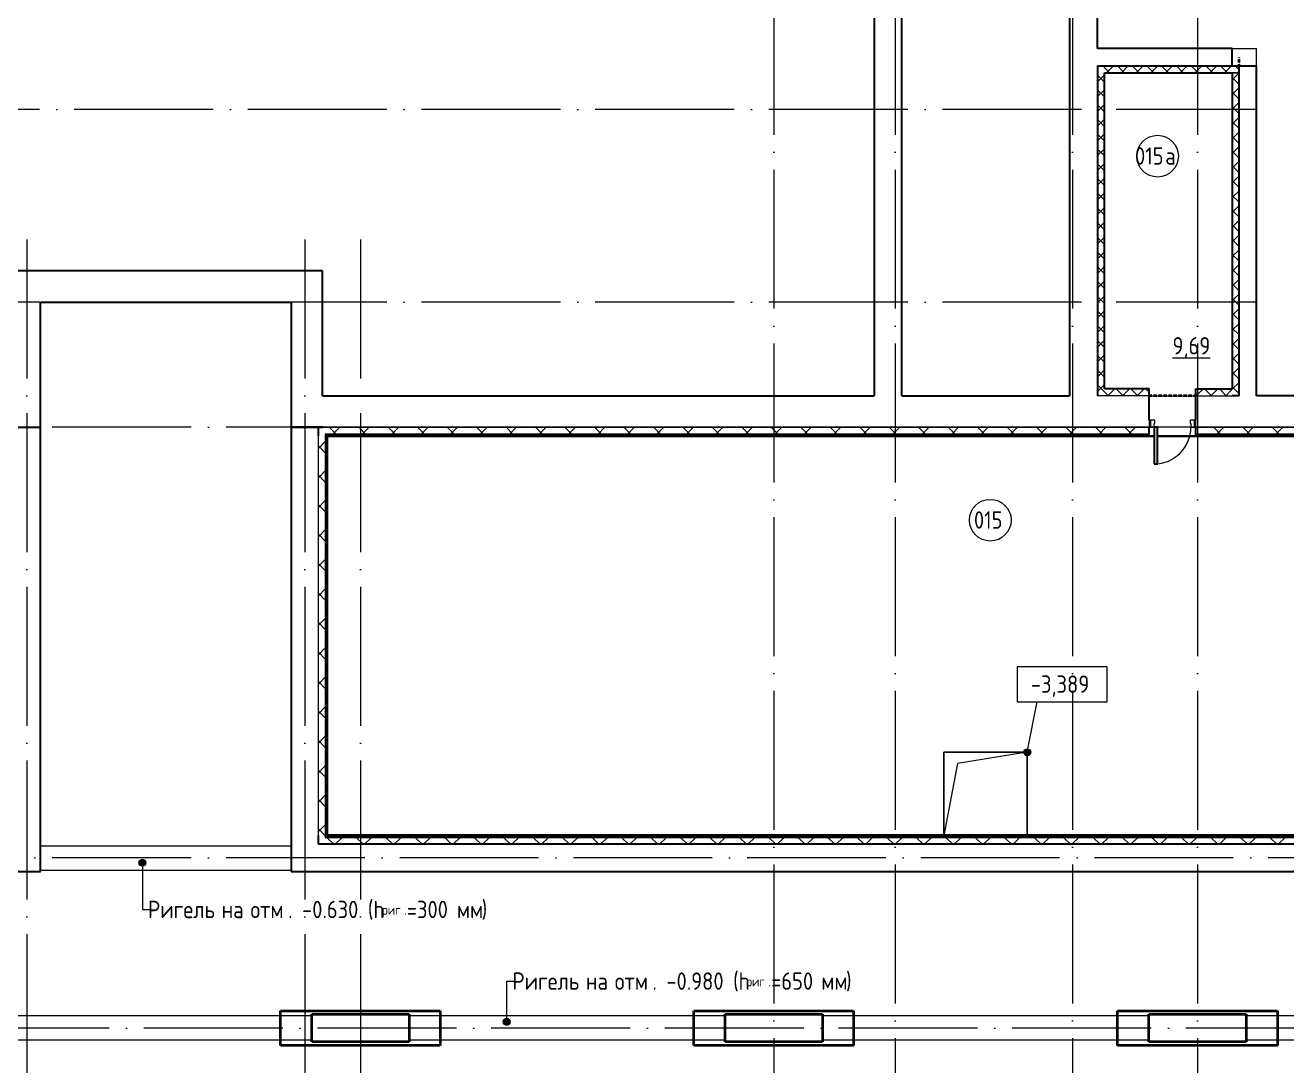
# Model space of a CAD drawing. Header units: millimetres. Extents: x -695119 to 412940, y -249585 to 622758.
# Drawn here: x -132283 to -114123, y -57931 to -42955 of the extents above; entities that cross this region are included whole.
import ezdxf

# ---------------------------------------------------------------- set-up
doc = ezdxf.new("R2010")
doc.units = ezdxf.units.MM
for name, pattern in [('ADSK_Линия сетки', [25, 20, -2.5, 0, -2.5]), ('ADSK_Сверху', [450, 300, -150]), ('ADSK_Штриховая_ш3 п1_5', [4.5, 3, -1.5])]:
    doc.linetypes.add(name, pattern=pattern)
for name, color, linetype, lineweight in [('Аннотация', 252, 'Continuous', 18), ('Двери', 8, 'Continuous', 9), ('Линии', 7, 'Continuous', 9), ('Марки помещений', 8, 'Continuous', 20), ('Несущие колонны', 252, 'Continuous', 18), ('Ограждение', 8, 'Continuous', 9), ('Оси', 252, 'Continuous', 9), ('Отметки', 252, 'Continuous', 9), ('Перекрытие', 252, 'Continuous', 18), ('Стены наружные', 252, 'Continuous', 18), ('Стены штриховка', 7, 'Continuous', 9)]:
    doc.layers.add(name, color=color, linetype=linetype, lineweight=lineweight)
doc.layers.add('Линии разделители', color=4, linetype='ADSK_Штриховая_ш3 п1_5', lineweight=40, true_color=0x00ffff)
doc.styles.add('GOST Common_2', font='', dxfattribs={"width": 0.9, "height": 250})
doc.styles.add('GOST Common_3', font='', dxfattribs={"height": 3.5})
doc.styles.get('GOST Common_2').set_extended_font_data('GOST type B')
doc.styles.get('GOST Common_3').set_extended_font_data('GOST type B')
pattern_1 = [(0, (-213063, -127534.4), (0, 600), []), (90, (-213063, -127534.4), (-600, 4e-14), [])]

# ---------------------------------------------------------------- blocks, each defined once
blk = doc.blocks.new('подвал')
at = {"layer": 'Аннотация', "lineweight": 9, "true_color": 0x636466}
h = blk.add_hatch(color=251, dxfattribs=at)
edge = h.paths.add_edge_path()
edge.add_arc((-205247, -137335), 50, 0, 360)
h = blk.add_hatch(color=251, dxfattribs=at)
edge = h.paths.add_edge_path()
edge.add_arc((-200003, -139624), 50, 0, 360)
at = {"layer": 'Ограждение', "true_color": 0x636466}
h = blk.add_hatch(dxfattribs=at)
h.set_pattern_fill('FP_24', color=251, style=0, pattern_type=2)
h.set_pattern_definition(pattern_1)
h.paths.add_polyline_path([(-202589, -136944), (-202579, -136934), (-202579, -131199), (-202589, -131189), (-202589, -134073)])
h = blk.add_hatch(dxfattribs=at)
h.set_pattern_fill('FP_24', color=251, style=0, pattern_type=2)
h.set_pattern_definition(pattern_1)
h.paths.add_polyline_path([(-184475, -131199), (-183639, -131199), (-183629, -131189), (-190634, -131189), (-190634, -131199), (-188997, -131199)])
h.paths.add_polyline_path([(-202579, -131199), (-190684, -131199), (-190684, -131189), (-202589, -131189)])
h = blk.add_hatch(dxfattribs=at)
h.set_pattern_fill('FP_26', color=251, style=0, pattern_type=2)
h.set_pattern_definition([(0, (-213066.45, -127534.4), (0, 600), []), (90, (-213066.45, -127534.4), (-599.97, 4e-14), [])])
h.paths.add_polyline_path([(-202564, -136944), (-193709, -136944), (-193709, -136934), (-202579, -136934), (-202589, -136944), (-202579, -136944)])
h = blk.add_hatch(dxfattribs=at)
h.set_pattern_fill('FP_24', color=251, style=0, pattern_type=2)
h.set_pattern_definition(pattern_1)
h.paths.add_polyline_path([(-193520, -136944), (-192509, -136944), (-192509, -136934), (-193709, -136934), (-193709, -136944)])
h = blk.add_hatch(dxfattribs=at)
h.set_pattern_fill('FP_25', color=251, style=0, pattern_type=2)
h.set_pattern_definition([(0, (-213055.56, -127534.4), (0, 600), []), (90, (-213055.56, -127534.4), (-599.97, 4e-14), [])])
h.paths.add_polyline_path([(-183629, -136944), (-183639, -136934), (-192509, -136934), (-192509, -136944), (-183639, -136944)])
at = {"layer": 'Отметки', "true_color": 0x636466}
h = blk.add_hatch(color=251, dxfattribs=at)
edge = h.paths.add_edge_path()
edge.add_arc((-192509, -135744), 50, 0, 360)
at = {"color": 251, "lineweight": 18, "true_color": 0x636466}
for p, q in [((-193709, -136944), (-193709, -135744)), ((-193709, -135744), (-192509, -135744)), ((-192509, -135744), (-193516, -135904)), ((-192509, -135744), (-192509, -136944)), ((-193516, -135904), (-193709, -136944))]:
    blk.add_line(p, q, dxfattribs=at)
at = {"layer": 'Аннотация', "color": 251, "lineweight": 20, "true_color": 0x636466, "extrusion": (0, 0, -1)}
for p, q in [((-191357, -134516), (-192657, -134516)), ((-192657, -134516), (-192657, -135016)), ((-191357, -135016), (-191357, -134516)), ((-192657, -135016), (-191357, -135016))]:
    blk.add_line(p, q, dxfattribs=at)
at = {"layer": 'Аннотация', "color": 251, "lineweight": 9, "true_color": 0x636466}
for p, q in [((-205247, -137335), (-205247, -138007)), ((-205247, -138007), (-205144, -138007)), ((-200003, -139038), (-199900, -139038)), ((-200003, -139624), (-200003, -139038))]:
    blk.add_line(p, q, dxfattribs=at)
for centre in [(-205247, -137335), (-200003, -139624)]:
    blk.add_circle(centre, 50, dxfattribs=at)
at = {"layer": 'Двери', "color": 251, "true_color": 0x636466}
for p, q in [((-190734, -130964), (-190754, -130964)), ((-190754, -130964), (-190754, -131064)), ((-190754, -131064), (-190734, -131064)), ((-190734, -130964), (-190734, -131064)), ((-190674, -130964), (-190734, -130964)), ((-190734, -131064), (-190734, -130964)), ((-190734, -131064), (-190684, -131064)), ((-190684, -131064), (-190684, -131014)), ((-190684, -131014), (-190674, -131014)), ((-190674, -131014), (-190674, -130964)), ((-190104, -130964), (-190164, -130964)), ((-190164, -130964), (-190164, -131014)), ((-190164, -131014), (-190154, -131014)), ((-190154, -131014), (-190154, -131064)), ((-190154, -131064), (-190104, -131064)), ((-190104, -131064), (-190104, -130964)), ((-190104, -130964), (-190104, -131064)), ((-190084, -130964), (-190104, -130964)), ((-190104, -131064), (-190084, -131064)), ((-190084, -131064), (-190084, -130964))]:
    blk.add_line(p, q, dxfattribs=at)
at = {"layer": 'Двери', "color": 251, "lineweight": 30, "true_color": 0x636466}
for p, q in [((-190634, -131064), (-190684, -131064)), ((-190684, -131064), (-190684, -131594)), ((-190634, -131594), (-190634, -131064)), ((-190684, -131594), (-190634, -131594))]:
    blk.add_line(p, q, dxfattribs=at)
at = {"layer": 'Двери', "color": 251, "true_color": 0x636466}
blk.add_arc((-190684, -131064), 530, 270, 0, dxfattribs=at)
at = {"layer": 'Линии', "color": 251, "linetype": 'ADSK_Сверху', "ltscale": 100, "true_color": 0x636466}
for p, q in [((-206714, -137089), (-203104, -137089)), ((-206714, -137439), (-203104, -137439)), ((-202809, -139539), (-207409, -139539)), ((-196859, -139539), (-201409, -139539)), ((-190759, -139539), (-195459, -139539)), ((-184809, -139539), (-189359, -139539)), ((-202809, -139889), (-207409, -139889)), ((-196859, -139889), (-201409, -139889)), ((-190759, -139889), (-195459, -139889)), ((-184809, -139889), (-189359, -139889))]:
    blk.add_line(p, q, dxfattribs=at)
at = {"layer": 'Линии разделители', "color": 251, "true_color": 0x636466}
for p, q in [((-189459, -125864), (-189459, -125739)), ((-190084, -130614), (-190754, -130614))]:
    blk.add_line(p, q, dxfattribs=at)
at = {"layer": 'Марки помещений', "color": 251, "true_color": 0x636466}
for centre in [(-190634, -127165), (-193042, -132404)]:
    blk.add_circle(centre, 300, dxfattribs=at)
at = {"layer": 'Несущие колонны', "color": 251, "lineweight": 40, "true_color": 0x636466}
for p, q in [((-203259, -139964), (-203259, -139464)), ((-203259, -139464), (-200959, -139464)), ((-200959, -139464), (-200959, -139964)), ((-197309, -139964), (-197309, -139464)), ((-197309, -139464), (-195009, -139464)), ((-195009, -139464), (-195009, -139964)), ((-191209, -139964), (-191209, -139464)), ((-191209, -139464), (-188909, -139464)), ((-188909, -139464), (-188909, -139964)), ((-202809, -139914), (-202809, -139514)), ((-202809, -139514), (-201409, -139514)), ((-201409, -139514), (-201409, -139914)), ((-196859, -139914), (-196859, -139514)), ((-196859, -139514), (-195459, -139514)), ((-195459, -139514), (-195459, -139914)), ((-190759, -139914), (-190759, -139514)), ((-190759, -139514), (-189359, -139514)), ((-189359, -139514), (-189359, -139914)), ((-200959, -139964), (-203259, -139964)), ((-201409, -139914), (-202809, -139914)), ((-195009, -139964), (-197309, -139964)), ((-195459, -139914), (-196859, -139914)), ((-188909, -139964), (-191209, -139964)), ((-189359, -139914), (-190759, -139914))]:
    blk.add_line(p, q, dxfattribs=at)
at = {"layer": 'Несущие колонны', "color": 251, "true_color": 0x636466}
for p, q in [((-203259, -139464), (-200959, -139464)), ((-203259, -139964), (-203259, -139464)), ((-200959, -139464), (-200959, -139964)), ((-197309, -139464), (-195009, -139464)), ((-197309, -139964), (-197309, -139464)), ((-195009, -139464), (-195009, -139964)), ((-191209, -139464), (-188909, -139464)), ((-191209, -139964), (-191209, -139464)), ((-188909, -139464), (-188909, -139964)), ((-202809, -139514), (-201409, -139514)), ((-202809, -139914), (-202809, -139514)), ((-201409, -139514), (-201409, -139914)), ((-196859, -139514), (-195459, -139514)), ((-196859, -139914), (-196859, -139514)), ((-195459, -139514), (-195459, -139914)), ((-190759, -139514), (-189359, -139514)), ((-190759, -139914), (-190759, -139514)), ((-189359, -139514), (-189359, -139914)), ((-200959, -139964), (-203259, -139964)), ((-201409, -139914), (-202809, -139914)), ((-195009, -139964), (-197309, -139964)), ((-195459, -139914), (-196859, -139914)), ((-188909, -139964), (-191209, -139964)), ((-189359, -139914), (-190759, -139914))]:
    blk.add_line(p, q, dxfattribs=at)
at = {"layer": 'Ограждение', "color": 251, "true_color": 0x636466}
for p, q in [((-202589, -131189), (-202579, -131199)), ((-202579, -131199), (-202589, -131189)), ((-202579, -136934), (-202579, -131199)), ((-202579, -131199), (-190684, -131199)), ((-190684, -131189), (-190754, -131189)), ((-190084, -131189), (-190634, -131189)), ((-190634, -131199), (-183639, -131199)), ((-202579, -136934), (-202589, -136944)), ((-193709, -136934), (-202579, -136934)), ((-192509, -136934), (-193709, -136934)), ((-193709, -136934), (-193709, -136944)), ((-183639, -136934), (-192509, -136934)), ((-192509, -136934), (-192509, -136944))]:
    blk.add_line(p, q, dxfattribs=at)
at = {"layer": 'Оси', "color": 251, "linetype": 'ADSK_Линия сетки', "ltscale": 100, "true_color": 0x636466}
for p, q in [((-196159, -94858), (-196159, -153294)), ((-194409, -94858), (-194409, -153294)), ((-191859, -94858), (-191859, -153294)), ((-190059, -94858), (-190059, -153294)), ((-189229, -126494), (-233370, -126494)), ((-206909, -128364), (-206909, -152024)), ((-202909, -128364), (-202909, -153294)), ((-202109, -128364), (-202109, -152024)), ((-189229, -129264), (-233370, -129264)), ((-157042, -131064), (-233370, -131064)), ((-157042, -137264), (-233370, -137264)), ((-163226, -139714), (-233370, -139714))]:
    blk.add_line(p, q, dxfattribs=at)
at = {"layer": 'Отметки', "color": 251, "lineweight": 20, "true_color": 0x636466}
for p, q in [((-192509, -135744), (-192367, -135016)), ((-192367, -135016), (-192007, -135016))]:
    blk.add_line(p, q, dxfattribs=at)
at = {"layer": 'Отметки', "color": 251, "true_color": 0x636466}
blk.add_circle((-192509, -135744), 50, dxfattribs=at)
at = {"layer": 'Перекрытие', "color": 251, "true_color": 0x636466}
for p, q in [((-190754, -130616), (-190084, -130616)), ((-190154, -131064), (-190634, -131064)), ((-193709, -135744), (-193709, -136934)), ((-192509, -135744), (-193709, -135744)), ((-192509, -136934), (-192509, -135744))]:
    blk.add_line(p, q, dxfattribs=at)
at = {"layer": 'Стены наружные', "color": 251, "lineweight": 30, "true_color": 0x636466}
for p, q in [((-194314, -130614), (-194314, -113839)), ((-191899, -113839), (-191899, -130614)), ((-194714, -114414), (-194714, -130614)), ((-191499, -125614), (-191499, -114414)), ((-189561, -125614), (-191499, -125614)), ((-189561, -125864), (-189561, -125614)), ((-191499, -125864), (-191499, -130614)), ((-191499, -125864), (-189209, -125864)), ((-191397, -130512), (-191397, -125966)), ((-191397, -125966), (-189561, -125966)), ((-189561, -125966), (-189561, -130512)), ((-189459, -130614), (-189459, -125864)), ((-189209, -130614), (-189209, -125864)), ((-202654, -128814), (-207164, -128814)), ((-202654, -130614), (-202654, -128814)), ((-206714, -131064), (-206714, -129264)), ((-206714, -129264), (-203104, -129264)), ((-203104, -129264), (-203104, -137459)), ((-190754, -130512), (-191397, -130512)), ((-190754, -130964), (-190754, -130512)), ((-190084, -130964), (-190084, -130512)), ((-190084, -130512), (-189561, -130512)), ((-202654, -130614), (-194714, -130614)), ((-194314, -130614), (-191899, -130614)), ((-189459, -130614), (-189561, -130614)), ((-183564, -130614), (-189209, -130614)), ((-220564, -131064), (-206714, -131064)), ((-206714, -137459), (-206714, -131064)), ((-203104, -131064), (-202654, -131064)), ((-202654, -131064), (-203104, -131064)), ((-202714, -131189), (-202714, -131064)), ((-190754, -131189), (-190754, -131064)), ((-190084, -131189), (-190084, -131064)), ((-202589, -131189), (-190754, -131189)), ((-202589, -136944), (-202589, -131189)), ((-183629, -131189), (-190084, -131189)), ((-202714, -137069), (-202714, -136944)), ((-183504, -137069), (-202714, -137069)), ((-183629, -136944), (-202589, -136944)), ((-209844, -137459), (-206714, -137459)), ((-203104, -137459), (-183114, -137459))]:
    blk.add_line(p, q, dxfattribs=at)
at = {"layer": 'Стены наружные', "color": 251, "true_color": 0x636466}
for p, q in [((-189561, -125614), (-189209, -125614)), ((-189209, -125864), (-189209, -125614)), ((-190754, -130614), (-191499, -130614)), ((-190084, -130614), (-189561, -130614)), ((-202654, -131064), (-190754, -131064)), ((-190754, -131064), (-202654, -131064)), ((-190084, -131064), (-183564, -131064)), ((-183564, -131064), (-190084, -131064)), ((-202714, -136944), (-202714, -131189))]:
    blk.add_line(p, q, dxfattribs=at)
at = {"layer": 'Стены наружные', "color": 251, "linetype": 'Continuous', "lineweight": 9, "true_color": 0x636466}
for p, q in [((-191499, -125884), (-191479, -125864)), ((-191499, -126096), (-191399, -125996)), ((-191399, -126101), (-191499, -126001)), ((-191399, -125889), (-191424, -125864)), ((-191324, -125964), (-191399, -125889)), ((-191367, -125964), (-191267, -125864)), ((-191366, -125964), (-191367, -125966)), ((-191317, -125966), (-191318, -125964)), ((-191112, -125964), (-191212, -125864)), ((-191155, -125964), (-191055, -125864)), ((-190900, -125964), (-191000, -125864)), ((-190943, -125964), (-190843, -125864)), ((-190688, -125964), (-190788, -125864)), ((-190731, -125964), (-190631, -125864)), ((-190476, -125964), (-190576, -125864)), ((-190545, -125964), (-190546, -125966)), ((-190519, -125964), (-190419, -125864)), ((-190263, -125964), (-190363, -125864)), ((-190310, -125964), (-190312, -125966)), ((-190306, -125964), (-190206, -125864)), ((-190261, -125966), (-190262, -125964)), ((-190051, -125964), (-190151, -125864)), ((-190094, -125964), (-189994, -125864)), ((-189839, -125964), (-189939, -125864)), ((-189882, -125964), (-189782, -125864)), ((-189627, -125964), (-189727, -125864)), ((-189670, -125964), (-189570, -125864)), ((-189559, -126065), (-189460, -125966)), ((-189459, -126132), (-189559, -126032)), ((-189459, -125920), (-189515, -125864)), ((-191499, -126308), (-191399, -126208)), ((-191399, -126313), (-191499, -126213)), ((-189559, -126277), (-189459, -126177)), ((-189559, -126288), (-189561, -126292)), ((-189459, -126344), (-189559, -126244)), ((-189559, -126489), (-189459, -126389)), ((-191499, -126520), (-191399, -126420)), ((-191399, -126526), (-191499, -126426)), ((-189459, -126556), (-189559, -126456)), ((-191499, -126732), (-191399, -126632)), ((-191399, -126738), (-191499, -126638)), ((-189559, -126702), (-189459, -126602)), ((-189459, -126769), (-189559, -126669)), ((-191499, -126944), (-191399, -126844)), ((-191399, -126950), (-191499, -126850)), ((-189559, -126914), (-189459, -126814)), ((-189459, -126981), (-189559, -126881)), ((-191499, -127157), (-191399, -127057)), ((-191399, -127162), (-191499, -127062)), ((-189559, -127126), (-189459, -127026)), ((-189459, -127193), (-189559, -127093)), ((-191499, -127369), (-191399, -127269)), ((-191399, -127374), (-191499, -127274)), ((-191397, -127237), (-191399, -127240)), ((-189559, -127338), (-189459, -127238)), ((-191499, -127581), (-191399, -127481)), ((-191397, -127453), (-191399, -127450)), ((-189459, -127405), (-189559, -127305)), ((-189559, -127550), (-189459, -127450)), ((-191399, -127586), (-191499, -127486)), ((-191397, -127656), (-191399, -127653)), ((-189459, -127617), (-189559, -127517)), ((-189559, -127762), (-189459, -127662)), ((-191499, -127793), (-191399, -127693)), ((-191399, -127798), (-191499, -127698)), ((-189559, -127792), (-189561, -127788)), ((-189459, -127829), (-189559, -127729)), ((-191499, -128005), (-191399, -127905)), ((-191399, -128011), (-191499, -127911)), ((-189559, -127974), (-189459, -127874)), ((-189459, -128041), (-189559, -127941)), ((-191499, -128217), (-191399, -128117)), ((-191399, -128223), (-191499, -128123)), ((-191397, -128049), (-191399, -128053)), ((-189559, -128186), (-189459, -128086)), ((-189459, -128253), (-189559, -128153)), ((-191499, -128429), (-191399, -128329)), ((-191399, -128435), (-191499, -128335)), ((-189559, -128399), (-189459, -128299)), ((-189459, -128466), (-189559, -128366)), ((-191499, -128642), (-191399, -128542)), ((-191399, -128647), (-191499, -128547)), ((-189559, -128611), (-189459, -128511)), ((-191499, -128854), (-191399, -128754)), ((-189459, -128678), (-189559, -128578)), ((-189559, -128823), (-189459, -128723)), ((-191399, -128859), (-191499, -128759)), ((-189459, -128890), (-189559, -128790)), ((-189559, -129035), (-189459, -128935)), ((-191499, -129066), (-191399, -128966)), ((-191399, -129071), (-191499, -128971)), ((-189459, -129102), (-189559, -129002)), ((-191499, -129278), (-191399, -129178)), ((-191399, -129283), (-191499, -129183)), ((-189559, -129247), (-189459, -129147)), ((-189459, -129314), (-189559, -129214)), ((-191499, -129490), (-191399, -129390)), ((-191399, -129495), (-191499, -129395)), ((-189559, -129459), (-189459, -129359)), ((-189459, -129526), (-189559, -129426)), ((-191499, -129702), (-191399, -129602)), ((-191399, -129708), (-191499, -129608)), ((-189559, -129671), (-189459, -129571)), ((-189459, -129738), (-189559, -129638)), ((-191499, -129914), (-191399, -129814)), ((-191399, -129920), (-191499, -129820)), ((-189559, -129884), (-189459, -129784)), ((-191499, -130126), (-191399, -130026)), ((-191397, -129891), (-191399, -129888)), ((-189459, -129951), (-189559, -129851)), ((-189559, -130096), (-189459, -129996)), ((-191399, -130132), (-191499, -130032)), ((-189459, -130163), (-189559, -130063)), ((-189559, -130308), (-189459, -130208)), ((-191499, -130339), (-191399, -130239)), ((-191399, -130344), (-191499, -130244)), ((-191397, -130285), (-191399, -130288)), ((-189559, -130230), (-189560, -130228)), ((-189459, -130375), (-189559, -130275)), ((-191441, -130514), (-191499, -130456)), ((-191499, -130551), (-191462, -130514)), ((-191462, -130514), (-191399, -130451)), ((-191341, -130614), (-191441, -130514)), ((-191350, -130614), (-191250, -130514)), ((-191168, -130575), (-191229, -130514)), ((-191138, -130614), (-191038, -130514)), ((-190917, -130614), (-191017, -130514)), ((-190926, -130614), (-190826, -130514)), ((-190756, -130563), (-190805, -130514)), ((-190803, -130514), (-190804, -130512)), ((-190077, -130614), (-189977, -130514)), ((-189856, -130614), (-189956, -130514)), ((-189865, -130614), (-189765, -130514)), ((-189769, -130512), (-189770, -130514)), ((-189644, -130614), (-189744, -130514)), ((-189653, -130614), (-189568, -130529)), ((-189630, -130514), (-189631, -130512)), ((-189568, -130529), (-189559, -130520)), ((-189559, -130520), (-189459, -130420)), ((-189459, -130587), (-189559, -130487)), ((-191129, -130614), (-191168, -130575)), ((-190068, -130614), (-190082, -130600)), ((-202458, -131164), (-202558, -131064)), ((-202458, -131164), (-202558, -131064)), ((-202507, -131164), (-202407, -131064)), ((-202507, -131164), (-202407, -131064)), ((-202034, -131164), (-202134, -131064)), ((-202034, -131164), (-202134, -131064)), ((-202083, -131164), (-201983, -131064)), ((-202083, -131164), (-201983, -131064)), ((-201610, -131164), (-201710, -131064)), ((-201610, -131164), (-201710, -131064)), ((-201658, -131164), (-201558, -131064)), ((-201658, -131164), (-201558, -131064)), ((-201185, -131164), (-201285, -131064)), ((-201185, -131164), (-201285, -131064)), ((-201234, -131164), (-201134, -131064)), ((-201234, -131164), (-201134, -131064)), ((-200761, -131164), (-200861, -131064)), ((-200761, -131164), (-200861, -131064)), ((-200810, -131164), (-200710, -131064)), ((-200810, -131164), (-200710, -131064)), ((-200337, -131164), (-200437, -131064)), ((-200337, -131164), (-200437, -131064)), ((-200386, -131164), (-200286, -131064)), ((-200386, -131164), (-200286, -131064)), ((-199913, -131164), (-200013, -131064)), ((-199913, -131164), (-200013, -131064)), ((-199961, -131164), (-199861, -131064)), ((-199961, -131164), (-199861, -131064)), ((-199488, -131164), (-199588, -131064)), ((-199488, -131164), (-199588, -131064)), ((-199537, -131164), (-199437, -131064)), ((-199537, -131164), (-199437, -131064)), ((-199064, -131164), (-199164, -131064)), ((-199064, -131164), (-199164, -131064)), ((-199113, -131164), (-199013, -131064)), ((-199113, -131164), (-199013, -131064)), ((-198640, -131164), (-198740, -131064)), ((-198640, -131164), (-198740, -131064)), ((-198688, -131164), (-198588, -131064)), ((-198688, -131164), (-198588, -131064)), ((-198216, -131164), (-198316, -131064)), ((-198216, -131164), (-198316, -131064)), ((-198264, -131164), (-198164, -131064)), ((-198264, -131164), (-198164, -131064)), ((-197791, -131164), (-197891, -131064)), ((-197791, -131164), (-197891, -131064)), ((-197840, -131164), (-197740, -131064)), ((-197840, -131164), (-197740, -131064)), ((-197367, -131164), (-197467, -131064)), ((-197367, -131164), (-197467, -131064)), ((-197416, -131164), (-197316, -131064)), ((-197416, -131164), (-197316, -131064)), ((-196943, -131164), (-197043, -131064)), ((-196943, -131164), (-197043, -131064)), ((-196991, -131164), (-196891, -131064)), ((-196991, -131164), (-196891, -131064)), ((-196519, -131164), (-196619, -131064)), ((-196519, -131164), (-196619, -131064)), ((-196567, -131164), (-196467, -131064)), ((-196567, -131164), (-196467, -131064)), ((-196094, -131164), (-196194, -131064)), ((-196094, -131164), (-196194, -131064)), ((-196143, -131164), (-196043, -131064)), ((-196143, -131164), (-196043, -131064)), ((-195670, -131164), (-195770, -131064)), ((-195670, -131164), (-195770, -131064)), ((-195719, -131164), (-195619, -131064)), ((-195719, -131164), (-195619, -131064)), ((-195246, -131164), (-195346, -131064)), ((-195246, -131164), (-195346, -131064)), ((-195294, -131164), (-195194, -131064)), ((-195294, -131164), (-195194, -131064)), ((-194821, -131164), (-194921, -131064)), ((-194821, -131164), (-194921, -131064)), ((-194870, -131164), (-194770, -131064)), ((-194870, -131164), (-194770, -131064)), ((-194397, -131164), (-194497, -131064)), ((-194397, -131164), (-194497, -131064)), ((-194446, -131164), (-194346, -131064)), ((-194446, -131164), (-194346, -131064)), ((-193973, -131164), (-194073, -131064)), ((-193973, -131164), (-194073, -131064)), ((-194022, -131164), (-193922, -131064)), ((-194022, -131164), (-193922, -131064)), ((-193549, -131164), (-193649, -131064)), ((-193549, -131164), (-193649, -131064)), ((-193597, -131164), (-193497, -131064)), ((-193597, -131164), (-193497, -131064)), ((-193124, -131164), (-193224, -131064)), ((-193124, -131164), (-193224, -131064)), ((-193173, -131164), (-193073, -131064)), ((-193173, -131164), (-193073, -131064)), ((-192700, -131164), (-192800, -131064)), ((-192700, -131164), (-192800, -131064)), ((-192749, -131164), (-192649, -131064)), ((-192749, -131164), (-192649, -131064)), ((-192276, -131164), (-192376, -131064)), ((-192276, -131164), (-192376, -131064)), ((-192325, -131164), (-192225, -131064)), ((-192325, -131164), (-192225, -131064)), ((-191852, -131164), (-191952, -131064)), ((-191852, -131164), (-191952, -131064)), ((-191900, -131164), (-191800, -131064)), ((-191900, -131164), (-191800, -131064)), ((-191427, -131164), (-191527, -131064)), ((-191427, -131164), (-191527, -131064)), ((-191476, -131164), (-191376, -131064)), ((-191476, -131164), (-191376, -131064)), ((-191003, -131164), (-191103, -131064)), ((-191003, -131164), (-191103, -131064)), ((-191052, -131164), (-190952, -131064)), ((-191052, -131164), (-190952, -131064)), ((-189730, -131164), (-189830, -131064)), ((-189730, -131164), (-189830, -131064)), ((-189779, -131164), (-189679, -131064)), ((-189779, -131164), (-189679, -131064)), ((-189306, -131164), (-189406, -131064)), ((-189306, -131164), (-189406, -131064)), ((-189355, -131164), (-189255, -131064)), ((-189355, -131164), (-189255, -131064)), ((-188882, -131164), (-188982, -131064)), ((-188882, -131164), (-188982, -131064)), ((-188930, -131164), (-188830, -131064)), ((-188930, -131164), (-188830, -131064)), ((-202714, -131371), (-202614, -131271)), ((-202714, -131371), (-202614, -131271)), ((-202591, -131284), (-202589, -131284)), ((-202507, -131187), (-202507, -131189)), ((-202402, -131187), (-202402, -131189)), ((-202297, -131187), (-202297, -131189)), ((-202192, -131187), (-202192, -131189)), ((-202087, -131187), (-202087, -131189)), ((-201982, -131187), (-201982, -131189)), ((-201877, -131187), (-201877, -131189)), ((-201772, -131187), (-201772, -131189)), ((-201667, -131187), (-201667, -131189)), ((-201562, -131187), (-201562, -131189)), ((-201457, -131187), (-201457, -131189)), ((-201352, -131187), (-201352, -131189)), ((-201247, -131187), (-201247, -131189)), ((-201142, -131187), (-201142, -131189)), ((-201037, -131187), (-201037, -131189)), ((-200932, -131187), (-200932, -131189)), ((-200827, -131187), (-200827, -131189)), ((-200722, -131187), (-200722, -131189)), ((-200617, -131187), (-200617, -131189)), ((-200512, -131187), (-200512, -131189)), ((-200407, -131187), (-200407, -131189)), ((-200302, -131187), (-200302, -131189)), ((-200197, -131187), (-200197, -131189)), ((-200092, -131187), (-200092, -131189)), ((-199987, -131187), (-199987, -131189)), ((-199882, -131187), (-199882, -131189)), ((-199777, -131187), (-199777, -131189)), ((-199672, -131187), (-199672, -131189)), ((-199567, -131187), (-199567, -131189)), ((-199462, -131187), (-199462, -131189)), ((-199357, -131187), (-199357, -131189)), ((-199252, -131187), (-199252, -131189)), ((-199147, -131187), (-199147, -131189)), ((-199042, -131187), (-199042, -131189)), ((-198937, -131187), (-198937, -131189)), ((-198832, -131187), (-198832, -131189)), ((-198727, -131187), (-198727, -131189)), ((-198622, -131187), (-198622, -131189)), ((-198517, -131187), (-198517, -131189)), ((-198412, -131187), (-198412, -131189)), ((-198307, -131187), (-198307, -131189)), ((-198202, -131187), (-198202, -131189)), ((-198097, -131187), (-198097, -131189)), ((-197992, -131187), (-197992, -131189)), ((-197887, -131187), (-197887, -131189)), ((-197782, -131187), (-197782, -131189)), ((-197677, -131187), (-197677, -131189)), ((-197572, -131187), (-197572, -131189)), ((-197467, -131187), (-197467, -131189)), ((-197362, -131187), (-197362, -131189)), ((-197257, -131187), (-197257, -131189)), ((-197152, -131187), (-197152, -131189)), ((-197047, -131187), (-197047, -131189)), ((-196942, -131187), (-196942, -131189)), ((-196837, -131187), (-196837, -131189)), ((-196732, -131187), (-196732, -131189)), ((-196627, -131187), (-196627, -131189)), ((-196522, -131187), (-196522, -131189)), ((-196417, -131187), (-196417, -131189)), ((-196312, -131187), (-196312, -131189)), ((-196207, -131187), (-196207, -131189)), ((-196102, -131187), (-196102, -131189)), ((-195997, -131187), (-195997, -131189)), ((-195892, -131187), (-195892, -131189)), ((-195787, -131187), (-195787, -131189)), ((-195682, -131187), (-195682, -131189)), ((-195577, -131187), (-195577, -131189)), ((-195472, -131187), (-195472, -131189)), ((-195367, -131187), (-195367, -131189)), ((-195262, -131187), (-195262, -131189)), ((-195157, -131187), (-195157, -131189)), ((-195052, -131187), (-195052, -131189)), ((-194947, -131187), (-194947, -131189)), ((-194842, -131187), (-194842, -131189)), ((-194737, -131187), (-194737, -131189)), ((-194632, -131187), (-194632, -131189)), ((-194527, -131187), (-194527, -131189)), ((-194422, -131187), (-194422, -131189)), ((-194317, -131187), (-194317, -131189)), ((-194212, -131187), (-194212, -131189)), ((-194107, -131187), (-194107, -131189)), ((-194002, -131187), (-194002, -131189)), ((-193897, -131187), (-193897, -131189)), ((-193792, -131187), (-193792, -131189)), ((-193687, -131187), (-193687, -131189)), ((-193582, -131187), (-193582, -131189)), ((-193477, -131187), (-193477, -131189)), ((-193372, -131187), (-193372, -131189)), ((-193267, -131187), (-193267, -131189)), ((-193162, -131187), (-193162, -131189)), ((-193057, -131187), (-193057, -131189)), ((-192952, -131187), (-192952, -131189)), ((-192847, -131187), (-192847, -131189)), ((-192742, -131187), (-192742, -131189)), ((-192637, -131187), (-192637, -131189)), ((-192532, -131187), (-192532, -131189)), ((-192427, -131187), (-192427, -131189)), ((-192322, -131187), (-192322, -131189)), ((-192217, -131187), (-192217, -131189)), ((-192112, -131187), (-192112, -131189)), ((-192007, -131187), (-192007, -131189)), ((-191902, -131187), (-191902, -131189)), ((-191797, -131187), (-191797, -131189)), ((-191692, -131187), (-191692, -131189)), ((-191587, -131187), (-191587, -131189)), ((-191482, -131187), (-191482, -131189)), ((-191377, -131187), (-191377, -131189)), ((-191272, -131187), (-191272, -131189)), ((-191167, -131187), (-191167, -131189)), ((-191062, -131187), (-191062, -131189)), ((-190957, -131187), (-190957, -131189)), ((-190852, -131187), (-190852, -131189)), ((-190012, -131187), (-190012, -131189)), ((-189907, -131187), (-189907, -131189)), ((-189802, -131187), (-189802, -131189)), ((-189697, -131187), (-189697, -131189)), ((-189592, -131187), (-189592, -131189)), ((-189487, -131187), (-189487, -131189)), ((-189382, -131187), (-189382, -131189)), ((-189277, -131187), (-189277, -131189)), ((-189172, -131187), (-189172, -131189)), ((-189067, -131187), (-189067, -131189)), ((-188962, -131187), (-188962, -131189)), ((-188857, -131187), (-188857, -131189)), ((-202614, -131433), (-202714, -131333)), ((-202614, -131433), (-202714, -131333)), ((-202591, -131389), (-202589, -131389)), ((-202591, -131494), (-202589, -131494)), ((-202591, -131599), (-202589, -131599)), ((-202714, -131796), (-202614, -131696)), ((-202714, -131796), (-202614, -131696)), ((-202614, -131857), (-202714, -131757)), ((-202614, -131857), (-202714, -131757)), ((-202591, -131704), (-202589, -131704)), ((-202591, -131809), (-202589, -131809)), ((-202591, -131914), (-202589, -131914)), ((-202591, -132019), (-202589, -132019)), ((-202714, -132220), (-202614, -132120)), ((-202714, -132220), (-202614, -132120)), ((-202614, -132281), (-202714, -132181)), ((-202614, -132281), (-202714, -132181)), ((-202591, -132124), (-202589, -132124)), ((-202591, -132229), (-202589, -132229)), ((-202591, -132334), (-202589, -132334)), ((-202714, -132644), (-202614, -132544)), ((-202714, -132644), (-202614, -132544)), ((-202591, -132439), (-202589, -132439)), ((-202591, -132544), (-202589, -132544)), ((-202614, -132705), (-202714, -132605)), ((-202614, -132705), (-202714, -132605)), ((-202591, -132649), (-202589, -132649)), ((-202591, -132754), (-202589, -132754)), ((-202591, -132859), (-202589, -132859)), ((-202714, -133068), (-202614, -132968)), ((-202714, -133068), (-202614, -132968)), ((-202614, -133130), (-202714, -133030)), ((-202614, -133130), (-202714, -133030)), ((-202591, -132964), (-202589, -132964)), ((-202591, -133069), (-202589, -133069)), ((-202591, -133174), (-202589, -133174)), ((-202591, -133279), (-202589, -133279)), ((-202714, -133493), (-202614, -133393)), ((-202714, -133493), (-202614, -133393)), ((-202614, -133554), (-202714, -133454)), ((-202614, -133554), (-202714, -133454)), ((-202591, -133384), (-202589, -133384)), ((-202591, -133489), (-202589, -133489)), ((-202591, -133594), (-202589, -133594)), ((-202714, -133917), (-202614, -133817)), ((-202714, -133917), (-202614, -133817)), ((-202591, -133699), (-202589, -133699)), ((-202591, -133804), (-202589, -133804)), ((-202614, -133978), (-202714, -133878)), ((-202614, -133978), (-202714, -133878)), ((-202591, -133909), (-202589, -133909)), ((-202591, -134014), (-202589, -134014)), ((-202591, -134119), (-202589, -134119)), ((-202714, -134341), (-202614, -134241)), ((-202714, -134341), (-202614, -134241)), ((-202614, -134403), (-202714, -134303)), ((-202614, -134403), (-202714, -134303)), ((-202591, -134224), (-202589, -134224)), ((-202591, -134329), (-202589, -134329)), ((-202591, -134434), (-202589, -134434)), ((-202591, -134539), (-202589, -134539)), ((-202714, -134765), (-202614, -134665)), ((-202714, -134765), (-202614, -134665)), ((-202614, -134827), (-202714, -134727)), ((-202614, -134827), (-202714, -134727)), ((-202591, -134644), (-202589, -134644)), ((-202591, -134749), (-202589, -134749)), ((-202591, -134854), (-202589, -134854)), ((-202714, -135190), (-202614, -135090)), ((-202714, -135190), (-202614, -135090)), ((-202591, -134959), (-202589, -134959)), ((-202591, -135064), (-202589, -135064)), ((-202614, -135251), (-202714, -135151)), ((-202614, -135251), (-202714, -135151)), ((-202591, -135169), (-202589, -135169)), ((-202591, -135274), (-202589, -135274)), ((-202591, -135379), (-202589, -135379)), ((-202714, -135614), (-202614, -135514)), ((-202714, -135614), (-202614, -135514)), ((-202614, -135675), (-202714, -135575)), ((-202614, -135675), (-202714, -135575)), ((-202591, -135484), (-202589, -135484)), ((-202591, -135589), (-202589, -135589)), ((-202591, -135694), (-202589, -135694)), ((-202591, -135799), (-202589, -135799)), ((-202714, -136038), (-202614, -135938)), ((-202714, -136038), (-202614, -135938)), ((-202614, -136100), (-202714, -136000)), ((-202614, -136100), (-202714, -136000)), ((-202591, -135904), (-202589, -135904)), ((-202591, -136009), (-202589, -136009)), ((-202591, -136114), (-202589, -136114)), ((-202714, -136462), (-202614, -136362)), ((-202714, -136462), (-202614, -136362)), ((-202591, -136219), (-202589, -136219)), ((-202591, -136324), (-202589, -136324)), ((-202614, -136524), (-202714, -136424)), ((-202614, -136524), (-202714, -136424)), ((-202591, -136429), (-202589, -136429)), ((-202591, -136534), (-202589, -136534)), ((-202591, -136639), (-202589, -136639)), ((-202591, -136744), (-202589, -136744)), ((-202714, -136887), (-202614, -136787)), ((-202714, -136887), (-202614, -136787)), ((-202614, -136948), (-202714, -136848)), ((-202614, -136948), (-202714, -136848)), ((-202591, -136849), (-202589, -136849)), ((-202493, -137069), (-202593, -136969)), ((-202493, -137069), (-202593, -136969)), ((-202569, -136947), (-202569, -136944)), ((-202472, -137069), (-202372, -136969)), ((-202472, -137069), (-202372, -136969)), ((-202464, -136947), (-202464, -136944)), ((-202359, -136947), (-202359, -136944)), ((-202254, -136947), (-202254, -136944)), ((-202069, -137069), (-202169, -136969)), ((-202069, -137069), (-202169, -136969)), ((-202149, -136947), (-202149, -136944)), ((-202048, -137069), (-201948, -136969)), ((-202048, -137069), (-201948, -136969)), ((-202044, -136947), (-202044, -136944)), ((-201939, -136947), (-201939, -136944)), ((-201834, -136947), (-201834, -136944)), ((-201644, -137069), (-201744, -136969)), ((-201644, -137069), (-201744, -136969)), ((-201729, -136947), (-201729, -136944)), ((-201624, -136947), (-201624, -136944)), ((-201624, -137069), (-201524, -136969)), ((-201624, -137069), (-201524, -136969)), ((-201519, -136947), (-201519, -136944)), ((-201414, -136947), (-201414, -136944)), ((-201220, -137069), (-201320, -136969)), ((-201220, -137069), (-201320, -136969)), ((-201309, -136947), (-201309, -136944)), ((-201204, -136947), (-201204, -136944)), ((-201199, -137069), (-201099, -136969)), ((-201199, -137069), (-201099, -136969)), ((-201099, -136947), (-201099, -136944)), ((-200994, -136947), (-200994, -136944)), ((-200796, -137069), (-200896, -136969)), ((-200796, -137069), (-200896, -136969)), ((-200889, -136947), (-200889, -136944)), ((-200784, -136947), (-200784, -136944)), ((-200775, -137069), (-200675, -136969)), ((-200775, -137069), (-200675, -136969)), ((-200679, -136947), (-200679, -136944)), ((-200574, -136947), (-200574, -136944)), ((-200372, -137069), (-200472, -136969)), ((-200372, -137069), (-200472, -136969)), ((-200469, -136947), (-200469, -136944)), ((-200364, -136947), (-200364, -136944)), ((-200351, -137069), (-200251, -136969)), ((-200351, -137069), (-200251, -136969)), ((-200259, -136947), (-200259, -136944)), ((-200154, -136947), (-200154, -136944)), ((-200049, -136947), (-200049, -136944)), ((-199947, -137069), (-200047, -136969)), ((-199947, -137069), (-200047, -136969)), ((-199944, -136947), (-199944, -136944)), ((-199927, -137069), (-199827, -136969)), ((-199927, -137069), (-199827, -136969)), ((-199839, -136947), (-199839, -136944)), ((-199734, -136947), (-199734, -136944)), ((-199629, -136947), (-199629, -136944)), ((-199523, -137069), (-199623, -136969)), ((-199523, -137069), (-199623, -136969)), ((-199524, -136947), (-199524, -136944)), ((-199502, -137069), (-199402, -136969)), ((-199502, -137069), (-199402, -136969)), ((-199419, -136947), (-199419, -136944)), ((-199314, -136947), (-199314, -136944)), ((-199209, -136947), (-199209, -136944)), ((-199099, -137069), (-199199, -136969)), ((-199099, -137069), (-199199, -136969)), ((-199104, -136947), (-199104, -136944)), ((-199078, -137069), (-198978, -136969)), ((-199078, -137069), (-198978, -136969)), ((-198999, -136947), (-198999, -136944)), ((-198894, -136947), (-198894, -136944)), ((-198789, -136947), (-198789, -136944)), ((-198675, -137069), (-198775, -136969)), ((-198675, -137069), (-198775, -136969)), ((-198684, -136947), (-198684, -136944)), ((-198654, -137069), (-198554, -136969)), ((-198654, -137069), (-198554, -136969)), ((-198579, -136947), (-198579, -136944)), ((-198474, -136947), (-198474, -136944)), ((-198369, -136947), (-198369, -136944)), ((-198250, -137069), (-198350, -136969)), ((-198250, -137069), (-198350, -136969)), ((-198264, -136947), (-198264, -136944)), ((-198230, -137069), (-198130, -136969)), ((-198230, -137069), (-198130, -136969)), ((-198159, -136947), (-198159, -136944)), ((-198054, -136947), (-198054, -136944)), ((-197949, -136947), (-197949, -136944)), ((-197826, -137069), (-197926, -136969)), ((-197826, -137069), (-197926, -136969)), ((-197844, -136947), (-197844, -136944)), ((-197805, -137069), (-197705, -136969)), ((-197805, -137069), (-197705, -136969)), ((-197739, -136947), (-197739, -136944)), ((-197634, -136947), (-197634, -136944)), ((-197529, -136947), (-197529, -136944)), ((-197402, -137069), (-197502, -136969)), ((-197402, -137069), (-197502, -136969)), ((-197424, -136947), (-197424, -136944)), ((-197381, -137069), (-197281, -136969)), ((-197381, -137069), (-197281, -136969)), ((-197319, -136947), (-197319, -136944)), ((-197214, -136947), (-197214, -136944)), ((-197109, -136947), (-197109, -136944)), ((-196978, -137069), (-197078, -136969)), ((-196978, -137069), (-197078, -136969)), ((-197004, -136947), (-197004, -136944)), ((-196957, -137069), (-196857, -136969)), ((-196957, -137069), (-196857, -136969)), ((-196899, -136947), (-196899, -136944)), ((-196794, -136947), (-196794, -136944)), ((-196689, -136947), (-196689, -136944)), ((-196553, -137069), (-196653, -136969)), ((-196553, -137069), (-196653, -136969)), ((-196584, -136947), (-196584, -136944)), ((-196532, -137069), (-196432, -136969)), ((-196532, -137069), (-196432, -136969)), ((-196479, -136947), (-196479, -136944)), ((-196374, -136947), (-196374, -136944)), ((-196269, -136947), (-196269, -136944)), ((-196129, -137069), (-196229, -136969)), ((-196129, -137069), (-196229, -136969)), ((-196164, -136947), (-196164, -136944)), ((-196108, -137069), (-196008, -136969)), ((-196108, -137069), (-196008, -136969)), ((-196059, -136947), (-196059, -136944)), ((-195954, -136947), (-195954, -136944)), ((-195849, -136947), (-195849, -136944)), ((-195705, -137069), (-195805, -136969)), ((-195705, -137069), (-195805, -136969)), ((-195744, -136947), (-195744, -136944)), ((-195684, -137069), (-195584, -136969)), ((-195684, -137069), (-195584, -136969)), ((-195639, -136947), (-195639, -136944)), ((-195534, -136947), (-195534, -136944)), ((-195429, -136947), (-195429, -136944)), ((-195280, -137069), (-195380, -136969)), ((-195280, -137069), (-195380, -136969)), ((-195324, -136947), (-195324, -136944)), ((-195260, -137069), (-195160, -136969)), ((-195260, -137069), (-195160, -136969)), ((-195219, -136947), (-195219, -136944)), ((-195114, -136947), (-195114, -136944)), ((-195009, -136947), (-195009, -136944)), ((-194856, -137069), (-194956, -136969)), ((-194856, -137069), (-194956, -136969)), ((-194904, -136947), (-194904, -136944)), ((-194835, -137069), (-194735, -136969)), ((-194835, -137069), (-194735, -136969)), ((-194799, -136947), (-194799, -136944)), ((-194694, -136947), (-194694, -136944)), ((-194589, -136947), (-194589, -136944)), ((-194432, -137069), (-194532, -136969)), ((-194432, -137069), (-194532, -136969)), ((-194484, -136947), (-194484, -136944)), ((-194411, -137069), (-194311, -136969)), ((-194411, -137069), (-194311, -136969)), ((-194379, -136947), (-194379, -136944)), ((-194274, -136947), (-194274, -136944)), ((-194169, -136947), (-194169, -136944)), ((-194008, -137069), (-194108, -136969)), ((-194008, -137069), (-194108, -136969)), ((-194064, -136947), (-194064, -136944)), ((-193987, -137069), (-193887, -136969)), ((-193987, -137069), (-193887, -136969)), ((-193959, -136947), (-193959, -136944)), ((-193854, -136947), (-193854, -136944)), ((-193749, -136947), (-193749, -136944)), ((-193583, -137069), (-193683, -136969)), ((-193583, -137069), (-193683, -136969)), ((-193644, -136947), (-193644, -136944)), ((-193563, -137069), (-193463, -136969)), ((-193563, -137069), (-193463, -136969)), ((-193539, -136947), (-193539, -136944)), ((-193434, -136947), (-193434, -136944)), ((-193329, -136947), (-193329, -136944)), ((-193159, -137069), (-193259, -136969)), ((-193159, -137069), (-193259, -136969)), ((-193224, -136947), (-193224, -136944)), ((-193138, -137069), (-193038, -136969)), ((-193138, -137069), (-193038, -136969)), ((-193119, -136947), (-193119, -136944)), ((-193014, -136947), (-193014, -136944)), ((-192909, -136947), (-192909, -136944)), ((-192735, -137069), (-192835, -136969)), ((-192735, -137069), (-192835, -136969)), ((-192804, -136947), (-192804, -136944)), ((-192714, -137069), (-192614, -136969)), ((-192714, -137069), (-192614, -136969)), ((-192699, -136947), (-192699, -136944)), ((-192594, -136947), (-192594, -136944)), ((-192489, -136947), (-192489, -136944)), ((-192311, -137069), (-192411, -136969)), ((-192311, -137069), (-192411, -136969)), ((-192384, -136947), (-192384, -136944)), ((-192290, -137069), (-192190, -136969)), ((-192290, -137069), (-192190, -136969)), ((-192279, -136947), (-192279, -136944)), ((-192174, -136947), (-192174, -136944)), ((-192069, -136947), (-192069, -136944)), ((-191886, -137069), (-191986, -136969)), ((-191886, -137069), (-191986, -136969)), ((-191964, -136947), (-191964, -136944)), ((-191866, -137069), (-191766, -136969)), ((-191866, -137069), (-191766, -136969)), ((-191859, -136947), (-191859, -136944)), ((-191754, -136947), (-191754, -136944)), ((-191649, -136947), (-191649, -136944)), ((-191462, -137069), (-191562, -136969)), ((-191462, -137069), (-191562, -136969)), ((-191544, -136947), (-191544, -136944)), ((-191441, -137069), (-191341, -136969)), ((-191441, -137069), (-191341, -136969)), ((-191439, -136947), (-191439, -136944)), ((-191334, -136947), (-191334, -136944)), ((-191229, -136947), (-191229, -136944)), ((-191038, -137069), (-191138, -136969)), ((-191038, -137069), (-191138, -136969)), ((-191124, -136947), (-191124, -136944)), ((-191019, -136947), (-191019, -136944)), ((-191017, -137069), (-190917, -136969)), ((-191017, -137069), (-190917, -136969)), ((-190914, -136947), (-190914, -136944)), ((-190809, -136947), (-190809, -136944)), ((-190614, -137069), (-190714, -136969)), ((-190614, -137069), (-190714, -136969)), ((-190704, -136947), (-190704, -136944)), ((-190599, -136947), (-190599, -136944)), ((-190593, -137069), (-190493, -136969)), ((-190593, -137069), (-190493, -136969)), ((-190494, -136947), (-190494, -136944)), ((-190389, -136947), (-190389, -136944)), ((-190189, -137069), (-190289, -136969)), ((-190189, -137069), (-190289, -136969)), ((-190284, -136947), (-190284, -136944)), ((-190179, -136947), (-190179, -136944)), ((-190168, -137069), (-190068, -136969)), ((-190168, -137069), (-190068, -136969)), ((-190074, -136947), (-190074, -136944)), ((-189969, -136947), (-189969, -136944)), ((-189765, -137069), (-189865, -136969)), ((-189765, -137069), (-189865, -136969)), ((-189864, -136947), (-189864, -136944)), ((-189759, -136947), (-189759, -136944)), ((-189744, -137069), (-189644, -136969)), ((-189744, -137069), (-189644, -136969)), ((-189654, -136947), (-189654, -136944)), ((-189549, -136947), (-189549, -136944)), ((-189444, -136947), (-189444, -136944)), ((-189341, -137069), (-189441, -136969)), ((-189341, -137069), (-189441, -136969)), ((-189339, -136947), (-189339, -136944)), ((-189320, -137069), (-189220, -136969)), ((-189320, -137069), (-189220, -136969)), ((-189234, -136947), (-189234, -136944)), ((-189129, -136947), (-189129, -136944)), ((-189024, -136947), (-189024, -136944)), ((-188916, -137069), (-189016, -136969)), ((-188916, -137069), (-189016, -136969)), ((-188919, -136947), (-188919, -136944)), ((-188896, -137069), (-188796, -136969)), ((-188896, -137069), (-188796, -136969)), ((-188814, -136947), (-188814, -136944))]:
    blk.add_line(p, q, dxfattribs=at)
at = {"layer": 'Стены штриховка', "color": 251, "true_color": 0x636466}
for p, q in [((-191399, -125964), (-191399, -130514)), ((-189459, -125964), (-191399, -125964)), ((-189559, -125966), (-189459, -125966)), ((-189559, -130514), (-189559, -125966)), ((-191399, -130514), (-190756, -130514)), ((-190756, -130514), (-190756, -130614)), ((-190082, -130514), (-189559, -130514)), ((-190082, -130614), (-190082, -130514)), ((-190754, -131164), (-202614, -131164)), ((-202614, -131164), (-202614, -136969)), ((-190754, -131177), (-202601, -131177)), ((-202601, -131177), (-202601, -136957)), ((-183604, -131164), (-190084, -131164)), ((-183616, -131177), (-190084, -131177)), ((-202614, -136969), (-183604, -136969)), ((-202601, -136957), (-183616, -136957))]:
    blk.add_line(p, q, dxfattribs=at)
at = {"layer": 'Аннотация', "color": 251, "true_color": 0x636466, "width": 0.9}
for s, height, style, p in [('Ригель', 250, 'GOST Common_2', (-205167, -138132)), ('на', 250, 'GOST Common_2', (-204107, -138132)), ('отм', 250, 'GOST Common_2', (-203691, -138132)), ('. -0.630 (h', 250, 'GOST Common_2', (-203149, -138132)), ('риг', 138.8, 'GOST Common_3', (-201799, -138083)), ('=300', 250, 'GOST Common_2', (-201440, -138132)), ('мм', 250, 'GOST Common_2', (-200720, -138132)), (')', 250, 'GOST Common_2', (-200363, -138132)), ('.', 139, 'GOST Common_3', (-201478, -138083)), ('Ригель', 250, 'GOST Common_2', (-199922, -139163)), ('. -0.980 (h', 250, 'GOST Common_2', (-197904, -139163)), ('=650', 250, 'GOST Common_2', (-196196, -139163)), (')', 250, 'GOST Common_2', (-195118, -139163)), ('на', 250, 'GOST Common_2', (-198863, -139163)), ('отм', 250, 'GOST Common_2', (-198446, -139163)), ('риг', 138.8, 'GOST Common_3', (-196555, -139113)), ('.', 139, 'GOST Common_3', (-196233, -139113)), ('мм', 250, 'GOST Common_2', (-195475, -139163))]:
    blk.add_text(s, height=height, dxfattribs=dict(at, style=style)).set_placement(p)
at = {"layer": 'Марки помещений', "color": 251, "true_color": 0x636466, "style": 'GOST Common_2', "width": 0.9}
for s, p in [('015', (-190958, -127287)), ('а', (-190523, -127287)), ('%%U9,69', (-190419, -130019)), ('015', (-193277, -132526))]:
    blk.add_text(s, height=250, dxfattribs=at).set_placement(p)
at = {"layer": 'Отметки', "color": 251, "true_color": 0x636466, "style": 'GOST Common_2', "width": 0.9}
blk.add_text('-3,389', height=250, dxfattribs=at).set_placement((-192458, -134889))

msp = doc.modelspace()

# ---------------------------------------------------------------- block references
msp.add_blockref('подвал', (74650.568, 82325.3))

doc.saveas('drawing.dxf')
